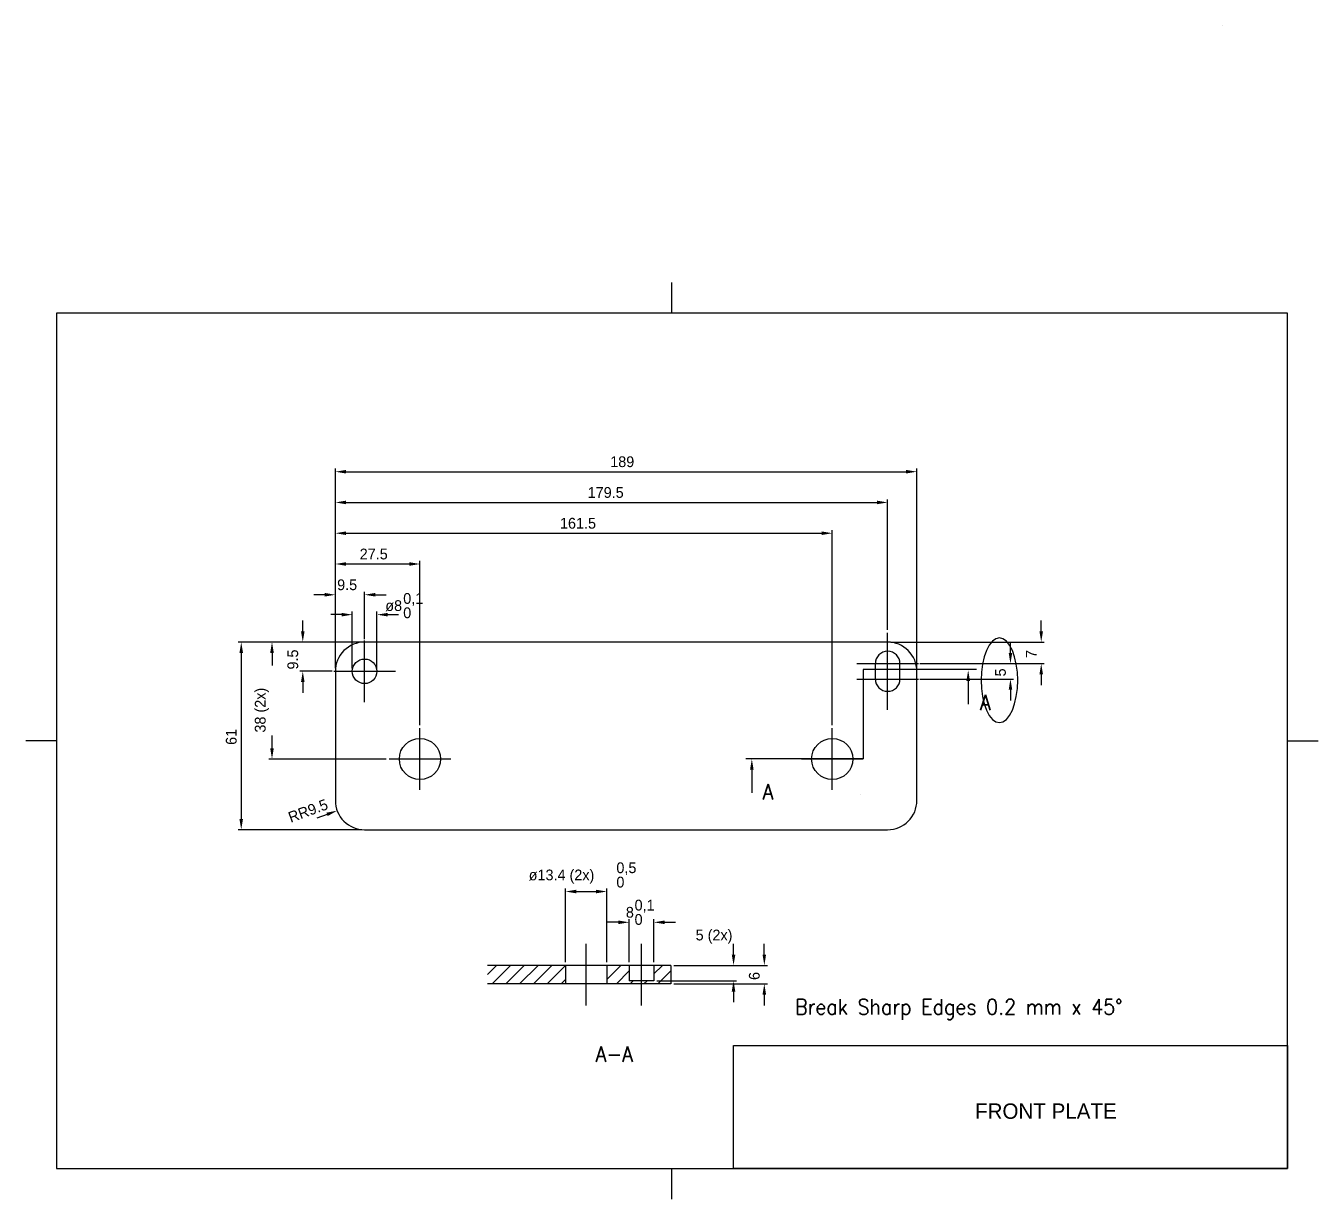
# Model space of a CAD drawing. Extents: x -1900 to -80, y -566 to 781.
# Drawn here: x -1500 to -1080, y 400 to 781.4 of the extents above; entities that cross this region are included whole.
import ezdxf

# ---------------------------------------------------------------- set-up
doc = ezdxf.new("R2010")
doc.units = 0
doc.linetypes.add('CENTER', pattern=[50, 32, -6, 6, -6])
doc.layers.get('0').update_dxf_attribs({"linetype": 'CONTINUOUS'})
doc.layers.get('DEFPOINTS').update_dxf_attribs({"linetype": 'CONTINUOUS'})
for name, color, linetype in [('_COMMENTS_NAMES', 7, 'CONTINUOUS'), ('BORDER', 7, 'CONTINUOUS'), ('CENTER', 1, 'CENTER'), ('DIMENSION', 4, 'CONTINUOUS'), ('DIMENSION_NEW', 6, 'CONTINUOUS'), ('HATCH', 3, 'CONTINUOUS'), ('SECTION', 4, 'CENTER')]:
    doc.layers.add(name, color=color, linetype=linetype)
doc.styles.add('TEXTSTYLE3', font='txt')
doc.styles.add('TEXTSTYLE5', font='Standard')
doc.styles.add('TEXTSTYLE51', font='Standard')
doc.styles.add('TEXTSTYLE6', font='Standard')
doc.styles.add('TEXTSTYLE7', font='Standard')
doc.dimstyles.new('QCADDIMSTYLE', dxfattribs={"dimtxt": 3.5, "dimasz": 3.5, "dimexe": 1, "dimexo": 1, "dimgap": 1.5, "dimtad": 1, "dimtoh": 1, "dimzin": 0, "dimcen": 0.09, "dimazin": 3, "dimtfac": 1, "dimtofl": 0, "dimtmove": 0, "dimatfit": 3})

# ---------------------------------------------------------------- blocks, each defined once
blk = doc.blocks.new('*D5')
at = {"layer": 'DEFPOINTS', "color": 0}
for p in [(-1210.41, 636.47), (-1399.41, 571.58), (-1210.41, 569.08)]:
    blk.add_point(p, dxfattribs=at)
at = {"layer": 'DIMENSION', "color": 0}
for p, q in [((-1399.41, 572.58), (-1399.41, 637.47)), ((-1395.91, 636.47), (-1213.91, 636.47)), ((-1210.41, 570.08), (-1210.41, 637.47))]:
    blk.add_line(p, q, dxfattribs=at)
for points in [[(-1395.91, 637.06), (-1395.91, 635.89), (-1399.41, 636.47)], [(-1213.91, 635.89), (-1213.91, 637.06), (-1210.41, 636.47)]]:
    blk.add_solid(points, dxfattribs=at)
at = {"layer": 'DIMENSION', "color": 0, "linetype": 'CONTINUOUS'}
blk.add_text('189', height=3.5, dxfattribs=at).set_placement((-1310.08, 637.97))
blk = doc.blocks.new('*D6')
at = {"layer": 'DEFPOINTS', "color": 0}
for p in [(-1389.91, 581.08), (-1430, 520.08), (-1389.91, 520.08)]:
    blk.add_point(p, dxfattribs=at)
at = {"layer": 'DIMENSION', "color": 0}
for p, q in [((-1390.91, 581.08), (-1431, 581.08)), ((-1430, 577.58), (-1430, 523.58)), ((-1390.91, 520.08), (-1431, 520.08))]:
    blk.add_line(p, q, dxfattribs=at)
for points in [[(-1429.42, 577.58), (-1430.58, 577.58), (-1430, 581.08)], [(-1430.58, 523.58), (-1429.42, 523.58), (-1430, 520.08)]]:
    blk.add_solid(points, dxfattribs=at)
at = {"layer": 'DIMENSION', "color": 0, "linetype": 'CONTINUOUS'}
blk.add_text('61', height=3.5, rotation=90, dxfattribs=at).set_placement((-1431.5, 547.67))
blk = doc.blocks.new('*D7')
at = {"layer": 'DEFPOINTS', "color": 0}
for p in [(-1389.91, 596.47), (-1389.91, 581.08), (-1399.41, 571.58)]:
    blk.add_point(p, dxfattribs=at)
at = {"layer": 'DIMENSION', "color": 0}
for p, q in [((-1402.91, 596.47), (-1406.41, 596.47)), ((-1399.41, 572.58), (-1399.41, 597.47)), ((-1389.91, 582.08), (-1389.91, 597.47)), ((-1386.41, 596.47), (-1382.91, 596.47))]:
    blk.add_line(p, q, dxfattribs=at)
for points in [[(-1402.91, 595.89), (-1402.91, 597.06), (-1399.41, 596.47)], [(-1386.41, 597.06), (-1386.41, 595.89), (-1389.91, 596.47)]]:
    blk.add_solid(points, dxfattribs=at)
at = {"layer": 'DIMENSION', "color": 0, "linetype": 'CONTINUOUS'}
blk.add_text('9.5', height=3.5, dxfattribs=at).set_placement((-1398.83, 597.97))
blk = doc.blocks.new('*D8')
at = {"layer": 'DEFPOINTS', "color": 0}
for p in [(-1371.91, 606.47), (-1399.41, 571.58), (-1371.91, 553.08)]:
    blk.add_point(p, dxfattribs=at)
at = {"layer": 'DIMENSION', "color": 0}
for p, q in [((-1399.41, 572.58), (-1399.41, 607.47)), ((-1395.91, 606.47), (-1375.41, 606.47)), ((-1371.91, 554.08), (-1371.91, 607.47))]:
    blk.add_line(p, q, dxfattribs=at)
for points in [[(-1395.91, 607.06), (-1395.91, 605.89), (-1399.41, 606.47)], [(-1375.41, 605.89), (-1375.41, 607.06), (-1371.91, 606.47)]]:
    blk.add_solid(points, dxfattribs=at)
at = {"layer": 'DIMENSION', "color": 0, "linetype": 'CONTINUOUS'}
blk.add_text('27.5', height=3.5, dxfattribs=at).set_placement((-1391.49, 607.97))
blk = doc.blocks.new('*D9')
at = {"layer": 'DEFPOINTS', "color": 0}
for p in [(-1237.91, 616.47), (-1399.41, 571.58), (-1237.91, 553.08)]:
    blk.add_point(p, dxfattribs=at)
at = {"layer": 'DIMENSION', "color": 0}
for p, q in [((-1399.41, 572.58), (-1399.41, 617.47)), ((-1237.91, 554.08), (-1237.91, 617.47)), ((-1395.91, 616.47), (-1241.41, 616.47))]:
    blk.add_line(p, q, dxfattribs=at)
for points in [[(-1395.91, 617.06), (-1395.91, 615.89), (-1399.41, 616.47)], [(-1241.41, 615.89), (-1241.41, 617.06), (-1237.91, 616.47)]]:
    blk.add_solid(points, dxfattribs=at)
at = {"layer": 'DIMENSION', "color": 0, "linetype": 'CONTINUOUS'}
blk.add_text('161.5', height=3.5, dxfattribs=at).set_placement((-1326.41, 617.97))
blk = doc.blocks.new('*D10')
at = {"layer": 'DEFPOINTS', "color": 0}
for p in [(-1219.91, 626.47), (-1219.91, 584.08), (-1399.41, 571.58)]:
    blk.add_point(p, dxfattribs=at)
at = {"layer": 'DIMENSION', "color": 0}
for p, q in [((-1399.41, 572.58), (-1399.41, 627.47)), ((-1395.91, 626.47), (-1223.41, 626.47)), ((-1219.91, 585.08), (-1219.91, 627.47))]:
    blk.add_line(p, q, dxfattribs=at)
for points in [[(-1395.91, 627.06), (-1395.91, 625.89), (-1399.41, 626.47)], [(-1223.41, 625.89), (-1223.41, 627.06), (-1219.91, 626.47)]]:
    blk.add_solid(points, dxfattribs=at)
at = {"layer": 'DIMENSION', "color": 0, "linetype": 'CONTINUOUS'}
blk.add_text('179.5', height=3.5, dxfattribs=at).set_placement((-1317.41, 627.97))
blk = doc.blocks.new('BORDERA3')
at = {"layer": 'BORDER'}
for p, q in [((210, 288), (210, 298)), ((10, 149), (0, 149)), ((410, 149), (420, 149)), ((210, 0), (210, 10))]:
    blk.add_line(p, q, dxfattribs=at)
blk.add_lwpolyline([(410, 10), (410, 10), (410, 288), (10, 288), (10, 10), (410, 10)], dxfattribs=at)
blk = doc.blocks.new('*D47')
at = {"layer": 'DEFPOINTS', "color": 0}
for p in [(-1389.91, 581.08), (-1410, 571.58), (-1399.41, 571.58)]:
    blk.add_point(p, dxfattribs=at)
at = {"layer": 'DIMENSION', "color": 0}
for p, q in [((-1410, 584.58), (-1410, 588.08)), ((-1390.91, 581.08), (-1411, 581.08)), ((-1400.41, 571.58), (-1411, 571.58)), ((-1410, 568.08), (-1410, 564.58))]:
    blk.add_line(p, q, dxfattribs=at)
for points in [[(-1410.58, 584.58), (-1409.42, 584.58), (-1410, 581.08)], [(-1409.42, 568.08), (-1410.58, 568.08), (-1410, 571.58)]]:
    blk.add_solid(points, dxfattribs=at)
at = {"layer": 'DIMENSION', "color": 0, "linetype": 'CONTINUOUS'}
blk.add_text('9.5', height=3.5, rotation=90, dxfattribs=at).set_placement((-1411.5, 572.17))
blk = doc.blocks.new('*D48')
at = {"layer": 'DEFPOINTS', "color": 0}
for p in [(-1389.91, 581.08), (-1420, 543.08), (-1381.91, 543.08)]:
    blk.add_point(p, dxfattribs=at)
at = {"layer": 'DIMENSION', "color": 0}
for p, q in [((-1390.91, 581.08), (-1421, 581.08)), ((-1420, 577.58), (-1420, 573.5)), ((-1420, 546.58), (-1420, 550.67)), ((-1382.91, 543.08), (-1421, 543.08))]:
    blk.add_line(p, q, dxfattribs=at)
for points in [[(-1419.42, 577.58), (-1420.58, 577.58), (-1420, 581.08)], [(-1420.58, 546.58), (-1419.42, 546.58), (-1420, 543.08)]]:
    blk.add_solid(points, dxfattribs=at)
at = {"layer": 'DIMENSION', "color": 0, "linetype": 'CONTINUOUS'}
blk.add_text('38 (2x)', height=3.5, rotation=90, dxfattribs=at).set_placement((-1422.08, 551.67))
blk = doc.blocks.new('*D49')
at = {"layer": 'DEFPOINTS', "color": 0}
for p in [(-1219.91, 581.08), (-1209.91, 574.08), (-1170, 574.08)]:
    blk.add_point(p, dxfattribs=at)
at = {"layer": 'DIMENSION', "color": 0}
for p, q in [((-1170, 584.58), (-1170, 588.08)), ((-1218.91, 581.08), (-1169, 581.08)), ((-1208.91, 574.08), (-1169, 574.08)), ((-1170, 570.58), (-1170, 567.08))]:
    blk.add_line(p, q, dxfattribs=at)
for points in [[(-1170.58, 584.58), (-1169.42, 584.58), (-1170, 581.08)], [(-1169.42, 570.58), (-1170.58, 570.58), (-1170, 574.08)]]:
    blk.add_solid(points, dxfattribs=at)
at = {"layer": 'DIMENSION', "color": 0, "linetype": 'CONTINUOUS'}
blk.add_text('7', height=3.5, rotation=90, dxfattribs=at).set_placement((-1171.5, 575.92))
blk = doc.blocks.new('*D50')
at = {"layer": 'DEFPOINTS', "color": 0}
for p in [(-1210.41, 574.08), (-1210.41, 569.08), (-1180, 569.08)]:
    blk.add_point(p, dxfattribs=at)
at = {"layer": 'DIMENSION', "color": 0}
for p, q in [((-1180, 577.58), (-1180, 581.08)), ((-1209.41, 574.08), (-1179, 574.08)), ((-1209.41, 569.08), (-1179, 569.08)), ((-1180, 565.58), (-1180, 562.08))]:
    blk.add_line(p, q, dxfattribs=at)
for points in [[(-1180.58, 577.58), (-1179.42, 577.58), (-1180, 574.08)], [(-1179.42, 565.58), (-1180.58, 565.58), (-1180, 569.08)]]:
    blk.add_solid(points, dxfattribs=at)
at = {"layer": 'DIMENSION', "color": 0, "linetype": 'CONTINUOUS'}
blk.add_text('5', height=3.5, rotation=90, dxfattribs=at).set_placement((-1181.5, 569.92))
blk = doc.blocks.new('*D51')
at = {"layer": 'DEFPOINTS', "color": 0}
for p in [(-1389.91, 529.58), (-1398.82, 526.29)]:
    blk.add_point(p, dxfattribs=at)
at = {"layer": 'DIMENSION', "color": 0}
blk.add_line((-1402.1, 525.08), (-1405.39, 523.87), dxfattribs=at)
blk.add_solid([(-1401.9, 524.53), (-1402.31, 525.63), (-1398.82, 526.29)], dxfattribs=at)
at = {"layer": 'DIMENSION', "color": 0, "linetype": 'CONTINUOUS'}
blk.add_text('RR9.5', height=3.5, rotation=20.2726, dxfattribs=at).set_placement((-1413.91, 522.32))
blk = doc.blocks.new('*D52')
at = {"layer": 'DEFPOINTS', "color": 0}
for p in [(-1290.41, 476), (-1295.91, 471), (-1270, 471)]:
    blk.add_point(p, dxfattribs=at)
at = {"layer": 'DIMENSION', "color": 0}
for p, q in [((-1270, 479.5), (-1270, 483)), ((-1289.41, 476), (-1269, 476)), ((-1294.91, 471), (-1269, 471)), ((-1270, 467.5), (-1270, 464))]:
    blk.add_line(p, q, dxfattribs=at)
for points in [[(-1270.58, 479.5), (-1269.42, 479.5), (-1270, 476)], [(-1269.42, 467.5), (-1270.58, 467.5), (-1270, 471)]]:
    blk.add_solid(points, dxfattribs=at)
at = {"layer": 'DIMENSION', "color": 0, "linetype": 'CONTINUOUS'}
blk.add_text('5 (2x)', height=3.5, dxfattribs=at).set_placement((-1282.32, 484.11))
blk = doc.blocks.new('*X297')
at = {"layer": 'DIMENSION', "color": 0, "linetype": 'CONTINUOUS'}
for s, p in [('0,1', (-1302.16, 493.83)), ('8', (-1304.99, 491.5)), ('0', (-1302.16, 489.17))]:
    blk.add_text(s, height=3.5, dxfattribs=at).set_placement(p)
blk = doc.blocks.new('*D53')
at = {"layer": 'DEFPOINTS', "color": 0}
for p in [(-1295.91, 490), (-1303.91, 476), (-1295.91, 476)]:
    blk.add_point(p, dxfattribs=at)
at = {"layer": 'DIMENSION', "color": 0}
for p, q in [((-1307.41, 490), (-1310.91, 490)), ((-1303.91, 477), (-1303.91, 491)), ((-1295.91, 477), (-1295.91, 491)), ((-1292.41, 490), (-1288.91, 490))]:
    blk.add_line(p, q, dxfattribs=at)
for points in [[(-1307.41, 489.42), (-1307.41, 490.58), (-1303.91, 490)], [(-1292.41, 490.58), (-1292.41, 489.42), (-1295.91, 490)]]:
    blk.add_solid(points, dxfattribs=at)
blk.add_blockref('*X297', (0, 0), dxfattribs=at)
blk = doc.blocks.new('*X298')
at = {"layer": 'DIMENSION', "color": 0, "linetype": 'CONTINUOUS'}
for s, p in [('0,5', (-1308.07, 505.98)), ('ø13.4 (2x)', (-1336.57, 503.64)), ('0', (-1308.07, 501.31))]:
    blk.add_text(s, height=3.5, dxfattribs=at).set_placement(p)
blk = doc.blocks.new('*D54')
at = {"layer": 'DEFPOINTS', "color": 0}
for p in [(-1311.21, 500), (-1324.61, 476), (-1311.21, 476)]:
    blk.add_point(p, dxfattribs=at)
at = {"layer": 'DIMENSION', "color": 0}
for p, q in [((-1324.61, 477), (-1324.61, 501)), ((-1321.11, 500), (-1314.71, 500)), ((-1311.21, 477), (-1311.21, 501))]:
    blk.add_line(p, q, dxfattribs=at)
for points in [[(-1321.11, 500.58), (-1321.11, 499.42), (-1324.61, 500)], [(-1314.71, 499.42), (-1314.71, 500.58), (-1311.21, 500)]]:
    blk.add_solid(points, dxfattribs=at)
blk.add_blockref('*X298', (0, 0), dxfattribs=at)
blk = doc.blocks.new('*X299')
at = {"layer": 'DIMENSION', "color": 0, "linetype": 'CONTINUOUS'}
for s, p in [('0,1', (-1377.35, 593.52)), ('ø8', (-1383.18, 591.19)), ('0', (-1377.35, 588.86))]:
    blk.add_text(s, height=3.5, dxfattribs=at).set_placement(p)
blk = doc.blocks.new('*D55')
at = {"layer": 'DEFPOINTS', "color": 0}
for p in [(-1385.91, 590), (-1393.91, 571.58), (-1385.91, 571.58)]:
    blk.add_point(p, dxfattribs=at)
at = {"layer": 'DIMENSION', "color": 0}
for p, q in [((-1397.41, 590), (-1400.91, 590)), ((-1393.91, 572.58), (-1393.91, 591)), ((-1385.91, 572.58), (-1385.91, 591)), ((-1382.41, 590), (-1378.91, 590))]:
    blk.add_line(p, q, dxfattribs=at)
for points in [[(-1397.41, 589.42), (-1397.41, 590.58), (-1393.91, 590)], [(-1382.41, 590.58), (-1382.41, 589.42), (-1385.91, 590)]]:
    blk.add_solid(points, dxfattribs=at)
blk.add_blockref('*X299', (0, 0), dxfattribs=at)
blk = doc.blocks.new('*X248')
at = {"layer": 'SECTION'}
blk.add_line((-1193.73, 568.44), (-1193.73, 560.93), dxfattribs=at)
blk.add_solid([(-1194.32, 568.44), (-1193.73, 571.94), (-1193.15, 568.44)], dxfattribs=at)
blk = doc.blocks.new('*X249')
at = {"layer": 'SECTION'}
blk.add_line((-1264.06, 539.58), (-1264.06, 532.07), dxfattribs=at)
blk.add_solid([(-1264.64, 539.58), (-1264.06, 543.08), (-1263.47, 539.58)], dxfattribs=at)
blk = doc.blocks.new('*X250')
at = {"layer": 'HATCH'}
for p, q in [((-1350, 472.99), (-1346.99, 476)), ((-1348.5, 470), (-1342.5, 476)), ((-1344.01, 470), (-1338.01, 476)), ((-1339.52, 470), (-1333.52, 476)), ((-1335.03, 470), (-1329.03, 476)), ((-1330.54, 470), (-1324.61, 475.93)), ((-1311.21, 475.86), (-1311.07, 476)), ((-1311.21, 471.37), (-1306.58, 476)), ((-1295.91, 473.2), (-1293.11, 476)), ((-1326.05, 470), (-1324.61, 471.44)), ((-1308.09, 470), (-1303.91, 474.18)), ((-1303.6, 470), (-1302.6, 471)), ((-1299.11, 470), (-1298.11, 471)), ((-1294.62, 470), (-1290.41, 474.21))]:
    blk.add_line(p, q, dxfattribs=at)
blk = doc.blocks.new('*D56')
at = {"layer": 'DEFPOINTS', "color": 0}
for p in [(-1290.41, 476), (-1290.41, 470), (-1260, 470)]:
    blk.add_point(p, dxfattribs=at)
at = {"layer": 'DIMENSION', "color": 0}
for p, q in [((-1260, 479.5), (-1260, 483)), ((-1289.41, 476), (-1259, 476)), ((-1289.41, 470), (-1259, 470)), ((-1260, 466.5), (-1260, 463))]:
    blk.add_line(p, q, dxfattribs=at)
for points in [[(-1260.58, 479.5), (-1259.42, 479.5), (-1260, 476)], [(-1259.42, 466.5), (-1260.58, 466.5), (-1260, 470)]]:
    blk.add_solid(points, dxfattribs=at)
at = {"layer": 'DIMENSION', "color": 0, "linetype": 'CONTINUOUS'}
blk.add_text('6', height=3.5, rotation=90, dxfattribs=at).set_placement((-1261.5, 471.25))

msp = doc.modelspace()

# ---------------------------------------------------------------- linework, layer by layer
for p, q in [((-1111.057, 781.408), (-1111.057, 781.408)), ((-1223.91, 569.083), (-1223.91, 574.083)), ((-1215.91, 569.083), (-1215.91, 574.083)), ((-1228.863, 531.461), (-1228.863, 531.461)), ((-1290.41, 476), (-1350, 476)), ((-1324.61, 476), (-1324.61, 470)), ((-1311.21, 476), (-1311.21, 470)), ((-1303.91, 476), (-1303.91, 471)), ((-1295.91, 476), (-1295.91, 471)), ((-1290.41, 476), (-1290.41, 470)), ((-1295.91, 471), (-1303.91, 471)), ((-1290.41, 470), (-1350, 470))]:
    msp.add_line(p, q)
msp.add_lwpolyline([(-1389.91, 581.083, 0.4142136), (-1399.41, 571.583), (-1399.41, 529.583, 0.4142136), (-1389.91, 520.083), (-1219.91, 520.083, 0.4142136), (-1210.41, 529.583), (-1210.41, 571.583, 0.4142136), (-1219.91, 581.083), (-1389.91, 581.083)], format="xyb")
for centre, radius in [((-1389.91, 571.583), 4), ((-1371.91, 543.083), 6.7), ((-1237.91, 543.083), 6.7)]:
    msp.add_circle(centre, radius)
for centre, radius, start, end in [((-1219.91, 574.083), 4, 0, 180), ((-1219.91, 569.083), 4, 180, 0), ((-1303.91, 471), 0, 0, 0), ((-1295.91, 471), 0, 0, 0)]:
    msp.add_arc(centre, radius, start, end)
at = {"layer": 'CENTER'}
for p, q in [((-1219.91, 559.083), (-1219.91, 584.083)), ((-1389.91, 561.583), (-1389.91, 581.583)), ((-1399.91, 571.583), (-1379.91, 571.583)), ((-1229.91, 574.083), (-1209.91, 574.083)), ((-1229.91, 569.083), (-1209.91, 569.083)), ((-1371.91, 533.083), (-1371.91, 553.083)), ((-1237.91, 533.083), (-1237.91, 553.083)), ((-1381.91, 543.083), (-1361.91, 543.083)), ((-1247.91, 543.083), (-1227.91, 543.083)), ((-1317.91, 463), (-1317.91, 483)), ((-1299.91, 463), (-1299.91, 483))]:
    msp.add_line(p, q, dxfattribs=at)
at = {"layer": 'DIMENSION'}
for p, q in [((-1270, 410), (-1270, 450)), ((-1270, 450), (-1090, 450)), ((-1090, 450), (-1090, 410)), ((-1090, 410), (-1270, 410))]:
    msp.add_line(p, q, dxfattribs=at)
msp.add_lwpolyline([(-1191.07, 572.17), (-1227.834, 572.17), (-1227.834, 543.083), (-1266.056, 543.083)], dxfattribs=at)
at = {"layer": 'DIMENSION_NEW'}
msp.add_lwpolyline([(-1183.586, 554.908), (-1182.426, 555.173), (-1181.311, 555.956), (-1180.284, 557.228), (-1179.383, 558.939), (-1178.645, 561.024), (-1178.096, 563.402), (-1177.759, 565.982), (-1177.645, 568.666), (-1177.761, 571.349), (-1178.1, 573.93), (-1178.65, 576.308), (-1179.391, 578.392), (-1180.292, 580.102), (-1181.321, 581.373), (-1182.437, 582.155), (-1183.597, 582.419), (-1184.757, 582.154), (-1185.872, 581.371), (-1186.899, 580.1), (-1187.8, 578.389), (-1188.538, 576.304), (-1189.087, 573.926), (-1189.424, 571.345), (-1189.538, 568.661), (-1189.422, 565.978), (-1189.083, 563.398), (-1188.533, 561.02), (-1187.792, 558.936), (-1186.891, 557.225), (-1185.862, 555.955), (-1184.746, 555.172)], close=True, dxfattribs=at)

# ---------------------------------------------------------------- block references
at = {"layer": 'DIMENSION'}
msp.add_blockref('BORDERA3', (-1500, 400), dxfattribs=at)
at = {"layer": 'HATCH'}
msp.add_blockref('*X250', (0, 0), dxfattribs=at)
at = {"layer": 'SECTION'}
for name in ['*X248', '*X249']:
    msp.add_blockref(name, (0, 0), dxfattribs=at)

# ---------------------------------------------------------------- texts
at = {"layer": '_COMMENTS_NAMES', "linetype": 'CONTINUOUS'}
for s, style, p in [('Break Sharp Edges 0.2 mm x 45°', 'TEXTSTYLE51', (-1250, 460)), ('FRONT PLATE', 'TEXTSTYLE3', (-1191.517, 426.115))]:
    msp.add_text(s, height=5, dxfattribs=dict(at, style=style)).set_placement(p)
at = {"layer": 'SECTION', "linetype": 'CONTINUOUS'}
for s, style, p in [('A', 'TEXTSTYLE5', (-1189.894, 558.975)), ('A', 'TEXTSTYLE6', (-1260.535, 529.945)), ('A-A', 'TEXTSTYLE7', (-1314.787, 444.669))]:
    msp.add_text(s, height=5, dxfattribs=dict(at, style=style)).set_placement(p)

# ---------------------------------------------------------------- dimensions: what is measured, and where the dimension line sits
at = {"layer": 'DIMENSION'}
for base, p2, picture, middle in [((-1210.41, 636.473), (-1210.41, 569.083), '*D5', (-1304.91, 639.723)), ((-1219.91, 626.473), (-1219.91, 584.083), '*D10', (-1309.66, 629.723)), ((-1237.91, 616.473), (-1237.91, 553.083), '*D9', (-1318.66, 619.723)), ((-1371.91, 606.473), (-1371.91, 553.083), '*D8', (-1385.66, 609.723)), ((-1389.91, 596.473), (-1389.91, 581.083), '*D7', (-1394.66, 599.723))]:
    dim = msp.add_linear_dim(base=base, p1=(-1399.41, 571.583), p2=p2, dimstyle='QCADDIMSTYLE', override={"dimtxt": 3.5, "dimasz": 3.5, "dimexe": 1, "dimexo": 1, "dimgap": 1.5, "dimtad": 1, "dimzin": 8, "dimcen": 0, "dimclrd": 0, "dimclre": 0, "dimclrt": 0, "dimtp": 0.1, "dimtm": 0.1, "dimtfac": 0.71, "dimtmove": 2}, dxfattribs=at)
    dim.commit()
    dim.dimension.update_dxf_attribs({"geometry": picture, "text_midpoint": middle, "dimtype": 160})
for base, p1, p2, text, picture, middle in [((-1385.91, 590), (-1393.91, 571.583), (-1385.91, 571.583), '\\A1;ø<>\\S0,1^ 0;', '*D55', (-1376.597, 592.94)), ((-1311.21, 500), (-1324.61, 476), (-1311.21, 476), '\\A1;ø<> (2x)\\S0,5^ 0;', '*D54', (-1318.152, 504.81)), ((-1295.91, 490), (-1303.91, 476), (-1295.91, 476), '\\A1;<>\\S0,1^ 0;', '*D53', (-1299.91, 493.25))]:
    dim = msp.add_linear_dim(base=base, p1=p1, p2=p2, text=text, dimstyle='QCADDIMSTYLE', override={"dimtxt": 3.5, "dimasz": 3.5, "dimexe": 1, "dimexo": 1, "dimgap": 1.5, "dimtad": 1, "dimzin": 8, "dimcen": 0, "dimclrd": 0, "dimclre": 0, "dimclrt": 0, "dimtp": 0.1, "dimtm": 0.1, "dimtfac": 0.71, "dimtmove": 2}, dxfattribs=at)
    dim.commit()
    dim.dimension.update_dxf_attribs({"geometry": picture, "text_midpoint": middle, "dimtype": 160})
for base, p1, p2, picture, middle in [((-1410, 571.583), (-1389.91, 581.083), (-1399.41, 571.583), '*D47', (-1413.25, 576.333)), ((-1170, 574.083), (-1219.91, 581.083), (-1209.91, 574.083), '*D49', (-1173.25, 577.583)), ((-1430, 520.083), (-1389.91, 581.083), (-1389.91, 520.083), '*D6', (-1433.25, 550.583)), ((-1180, 569.083), (-1210.41, 574.083), (-1210.41, 569.083), '*D50', (-1183.25, 571.583)), ((-1260, 470), (-1290.41, 476), (-1290.41, 470), '*D56', (-1263.25, 473))]:
    dim = msp.add_linear_dim(base=base, p1=p1, p2=p2, angle=90, dimstyle='QCADDIMSTYLE', override={"dimtxt": 3.5, "dimasz": 3.5, "dimexe": 1, "dimexo": 1, "dimgap": 1.5, "dimtad": 1, "dimzin": 8, "dimcen": 0, "dimclrd": 0, "dimclre": 0, "dimclrt": 0, "dimtp": 0.1, "dimtm": 0.1, "dimtfac": 0.71, "dimtmove": 2}, dxfattribs=at)
    dim.commit()
    dim.dimension.update_dxf_attribs({"geometry": picture, "text_midpoint": middle, "dimtype": 160})
for base, p1, p2, picture, middle in [((-1420, 543.083), (-1389.91, 581.083), (-1381.91, 543.083), '*D48', (-1423.25, 562.083)), ((-1270, 471), (-1290.41, 476), (-1295.91, 471), '*D52', (-1273.572, 485.277))]:
    dim = msp.add_linear_dim(base=base, p1=p1, p2=p2, angle=90, text='<> (2x)', dimstyle='QCADDIMSTYLE', override={"dimtxt": 3.5, "dimasz": 3.5, "dimexe": 1, "dimexo": 1, "dimgap": 1.5, "dimtad": 1, "dimzin": 8, "dimcen": 0, "dimclrd": 0, "dimclre": 0, "dimclrt": 0, "dimtp": 0.1, "dimtm": 0.1, "dimtfac": 0.71, "dimtmove": 2}, dxfattribs=at)
    dim.commit()
    dim.dimension.update_dxf_attribs({"geometry": picture, "text_midpoint": middle, "dimtype": 160})
dim = msp.add_radius_dim(center=(-1389.91, 529.583), mpoint=(-1398.821, 526.291), text='R<>', dimstyle='QCADDIMSTYLE', override={"dimtxt": 3.5, "dimasz": 3.5, "dimexe": 1, "dimexo": 1, "dimgap": 1.5, "dimtad": 1, "dimzin": 8, "dimcen": 0, "dimclrd": 0, "dimclre": 0, "dimclrt": 0, "dimtp": 0.1, "dimtm": 0.1, "dimtfac": 0.71, "dimtmove": 2}, dxfattribs=at)
dim.commit()
dim.dimension.update_dxf_attribs({"geometry": '*D51', "text_midpoint": (-1407.244, 526.645), "dimtype": 164})

doc.saveas('drawing.dxf')
